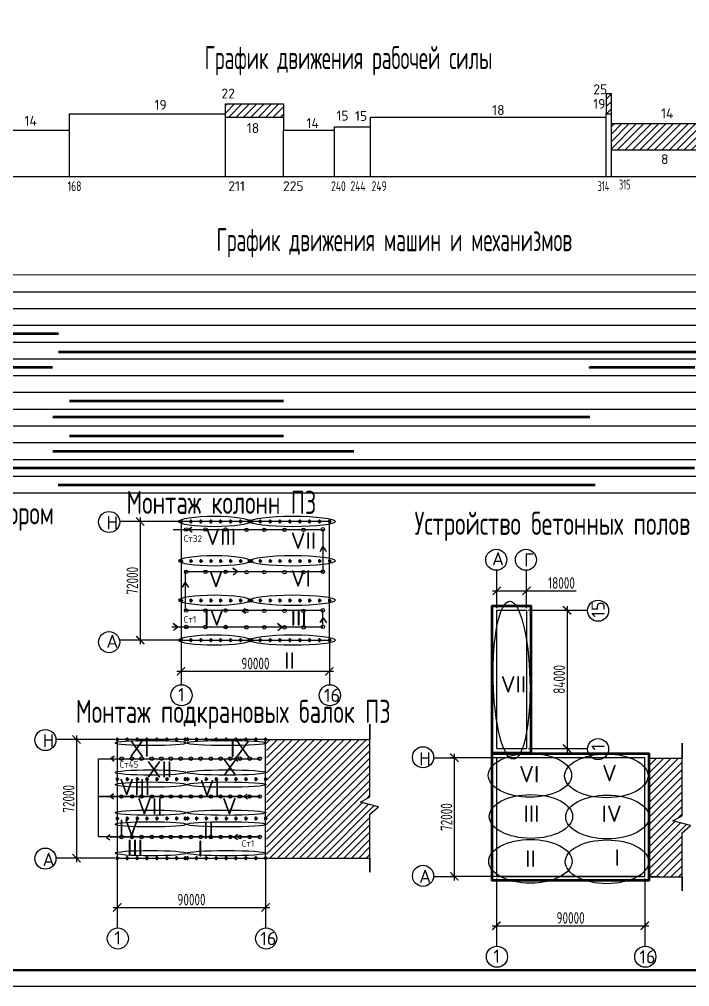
# Paper-space layout 'кал.план' of a CAD drawing. Header units: millimetres. Extents: x 0 to 2359, y 0 to 678.
# Drawn here: x 353 to 556.3, y 0.3 to 293.9 of the extents above; entities that cross this region are included whole.
import ezdxf

# ---------------------------------------------------------------- set-up
doc = ezdxf.new("R2010")
doc.units = ezdxf.units.MM
doc.header["$LTSCALE"] = 0.5
doc.layers.add('размеры', color=7, linetype='Continuous')
doc.layers.add('тонкие', color=7, linetype='Continuous')
for name, color, linetype, lineweight in [('ТОЛСТЫЕ', 1, 'Continuous', 50), ('тонкая', 7, 'Continuous', 20), ('ТОНКИЕе', 7, 'Continuous', 25)]:
    doc.layers.add(name, color=color, linetype=linetype, lineweight=lineweight)
doc.styles.add('Наклонный', font='isocpeur.ttf', dxfattribs={"width": 0.7, "height": 3.5})
doc.styles.add('Наклонный 5', font='isocpeur.ttf', dxfattribs={"height": 7})
doc.dimstyles.new('СТРОИТЕЛЬНЫЙ', dxfattribs={"dimtxt": 3.5, "dimasz": 2.5, "dimexe": 1.25, "dimexo": 0.625, "dimtad": 1, "dimdec": 0, "dimlfac": 500, "dimdsep": 46, "dimtxsty": 'Наклонный', "dimblk1": 'ARCHTICK', "dimblk2": 'ARCHTICK', "dimsah": 1, "dimcen": 0, "dimdle": 1.25, "dimadec": 0, "dimazin": 0, "dimtfac": 0.75, "dimtdec": 0, "dimtmove": 0, "dimatfit": 3, "dimldrblk": 'ARCHTICK', "dimfxl": 1, "dimtolj": 1, "dimtzin": 0, "dimarcsym": 0})
pattern_1 = [(45, (16.3761, 41.5182), (-1.122532, 1.122532), [])]

# ---------------------------------------------------------------- blocks, each defined once
blk = doc.blocks.new('_ArchTick')
at = {"color": 0, "linetype": 'ByBlock', "const_width": 0.15}
blk.add_lwpolyline([(-0.5, -0.5), (0.5, 0.5)], dxfattribs=at)
blk = doc.blocks.new('*D826')
at = {"layer": 'Defpoints', "color": 0, "transparency": 16777216}
for p in [(402.01, 105.5), (447.01, 105.5), (447.01, 96.02)]:
    blk.add_point(p, dxfattribs=at)
at = {"layer": 'размеры', "color": 0, "lineweight": -2, "transparency": 16777216}
for p, q in [((402.01, 104.87), (402.01, 94.77)), ((447.01, 104.87), (447.01, 94.77)), ((400.76, 96.02), (448.26, 96.02))]:
    blk.add_line(p, q, dxfattribs=at)
at = {"layer": 'размеры', "color": 0, "lineweight": -2, "transparency": 16777216, "xscale": 2.5, "yscale": 2.5, "zscale": 2.5, "rotation": 180}
blk.add_blockref('_ArchTick', (402.01, 96.02), dxfattribs=at)
at = {"layer": 'размеры', "color": 0, "lineweight": -2, "transparency": 16777216, "xscale": 2.5, "yscale": 2.5, "zscale": 2.5}
blk.add_blockref('_ArchTick', (447.01, 96.02), dxfattribs=at)
at = {"layer": 'размеры', "color": 0, "transparency": 16777216, "insert": (424.58, 98.39), "char_height": 3.5, "attachment_point": 5, "style": 'Наклонный'}
blk.add_mtext('\\A1;90000', dxfattribs=at)
blk = doc.blocks.new('*D812')
at = {"layer": 'Defpoints', "color": 0, "transparency": 16777216}
for p in [(402.01, 141.5), (389.62, 105.5), (402.01, 105.5)]:
    blk.add_point(p, dxfattribs=at)
at = {"layer": 'размеры', "color": 0, "lineweight": -2, "transparency": 16777216}
for p, q in [((401.38, 141.5), (388.37, 141.5)), ((389.62, 142.75), (389.62, 104.25)), ((401.38, 105.5), (388.37, 105.5))]:
    blk.add_line(p, q, dxfattribs=at)
at = {"layer": 'размеры', "color": 0, "lineweight": -2, "transparency": 16777216, "xscale": 2.5, "yscale": 2.5, "zscale": 2.5}
for p, rotation in [((389.62, 141.5), 90), ((389.62, 105.5), 270)]:
    blk.add_blockref('_ArchTick', p, dxfattribs=dict(at, rotation=rotation))
at = {"layer": 'размеры', "color": 0, "transparency": 16777216, "insert": (387.24, 123.5), "char_height": 3.5, "attachment_point": 5, "rotation": 90, "style": 'Наклонный'}
blk.add_mtext('\\A1;72000', dxfattribs=at)
blk = doc.blocks.new('*D813')
at = {"layer": 'Defpoints', "color": 0, "transparency": 16777216}
for p in [(382.68, 39.29), (427.68, 39.29), (427.68, 24.32)]:
    blk.add_point(p, dxfattribs=at)
at = {"layer": 'размеры', "color": 0, "lineweight": -2, "transparency": 16777216}
for p, q in [((382.68, 38.67), (382.68, 23.07)), ((427.68, 38.67), (427.68, 23.07)), ((381.43, 24.32), (428.93, 24.32))]:
    blk.add_line(p, q, dxfattribs=at)
at = {"layer": 'размеры', "color": 0, "lineweight": -2, "transparency": 16777216, "xscale": 2.5, "yscale": 2.5, "zscale": 2.5, "rotation": 180}
blk.add_blockref('_ArchTick', (382.68, 24.32), dxfattribs=at)
at = {"layer": 'размеры', "color": 0, "lineweight": -2, "transparency": 16777216, "xscale": 2.5, "yscale": 2.5, "zscale": 2.5}
blk.add_blockref('_ArchTick', (427.68, 24.32), dxfattribs=at)
at = {"layer": 'размеры', "color": 0, "transparency": 16777216, "insert": (405.18, 26.7), "char_height": 3.5, "attachment_point": 5, "style": 'Наклонный'}
blk.add_mtext('\\A1;90000', dxfattribs=at)
blk = doc.blocks.new('*D814')
at = {"layer": 'Defpoints', "color": 0, "transparency": 16777216}
for p in [(382.68, 75.29), (370.29, 39.29), (382.68, 39.29)]:
    blk.add_point(p, dxfattribs=at)
at = {"layer": 'размеры', "color": 0, "lineweight": -2, "transparency": 16777216}
for p, q in [((370.29, 76.54), (370.29, 38.04)), ((382.06, 75.29), (369.04, 75.29)), ((382.06, 39.29), (369.04, 39.29))]:
    blk.add_line(p, q, dxfattribs=at)
at = {"layer": 'размеры', "color": 0, "lineweight": -2, "transparency": 16777216, "xscale": 2.5, "yscale": 2.5, "zscale": 2.5}
for p, rotation in [((370.29, 75.29), 90), ((370.29, 39.29), 270)]:
    blk.add_blockref('_ArchTick', p, dxfattribs=dict(at, rotation=rotation))
at = {"layer": 'размеры', "color": 0, "transparency": 16777216, "insert": (367.91, 57.29), "char_height": 3.5, "attachment_point": 5, "rotation": 90, "style": 'Наклонный'}
blk.add_mtext('\\A1;72000', dxfattribs=at)
blk = doc.blocks.new('*D834')
at = {"layer": 'Defpoints', "color": 0, "transparency": 16777216}
for p in [(497.7, 33.75), (542.7, 33.75), (542.7, 18.78)]:
    blk.add_point(p, dxfattribs=at)
at = {"layer": 'размеры', "color": 0, "lineweight": -2, "transparency": 16777216}
for p, q in [((497.7, 33.13), (497.7, 17.53)), ((542.7, 33.13), (542.7, 17.53)), ((496.45, 18.78), (543.95, 18.78))]:
    blk.add_line(p, q, dxfattribs=at)
at = {"layer": 'размеры', "color": 0, "lineweight": -2, "transparency": 16777216, "xscale": 2.5, "yscale": 2.5, "zscale": 2.5, "rotation": 180}
blk.add_blockref('_ArchTick', (497.7, 18.78), dxfattribs=at)
at = {"layer": 'размеры', "color": 0, "lineweight": -2, "transparency": 16777216, "xscale": 2.5, "yscale": 2.5, "zscale": 2.5}
blk.add_blockref('_ArchTick', (542.7, 18.78), dxfattribs=at)
at = {"layer": 'размеры', "color": 0, "transparency": 16777216, "insert": (520.2, 21.15), "char_height": 3.5, "attachment_point": 5, "style": 'Наклонный'}
blk.add_mtext('\\A1;90000', dxfattribs=at)
blk = doc.blocks.new('*D806')
at = {"layer": 'Defpoints', "color": 0, "transparency": 16777216}
for p in [(506.8, 114.56), (506.8, 72.56), (519.12, 72.56)]:
    blk.add_point(p, dxfattribs=at)
at = {"layer": 'размеры', "color": 0, "lineweight": -2, "transparency": 16777216}
for p, q in [((507.43, 114.56), (520.37, 114.56)), ((519.12, 115.81), (519.12, 71.31)), ((507.43, 72.56), (520.37, 72.56))]:
    blk.add_line(p, q, dxfattribs=at)
at = {"layer": 'размеры', "color": 0, "lineweight": -2, "transparency": 16777216, "xscale": 2.5, "yscale": 2.5, "zscale": 2.5}
for p, rotation in [((519.12, 114.56), 90), ((519.12, 72.56), 270)]:
    blk.add_blockref('_ArchTick', p, dxfattribs=dict(at, rotation=rotation))
at = {"layer": 'размеры', "color": 0, "transparency": 16777216, "insert": (516.74, 93.56), "char_height": 3.5, "attachment_point": 5, "rotation": 90, "style": 'Наклонный'}
blk.add_mtext('\\A1;84000', dxfattribs=at)
blk = doc.blocks.new('*D807')
at = {"layer": 'Defpoints', "color": 0, "transparency": 16777216}
for p in [(506.8, 120.44), (497.8, 114.56), (506.8, 114.56)]:
    blk.add_point(p, dxfattribs=at)
at = {"layer": 'размеры', "color": 0, "lineweight": -2, "transparency": 16777216}
for p, q in [((496.55, 120.44), (506.8, 120.44)), ((497.8, 115.18), (497.8, 121.69)), ((506.8, 115.18), (506.8, 121.69)), ((506.8, 120.44), (521.85, 120.44))]:
    blk.add_line(p, q, dxfattribs=at)
at = {"layer": 'размеры', "color": 0, "lineweight": -2, "transparency": 16777216, "xscale": 2.5, "yscale": 2.5, "zscale": 2.5, "rotation": 180}
blk.add_blockref('_ArchTick', (497.8, 120.44), dxfattribs=at)
at = {"layer": 'размеры', "color": 0, "lineweight": -2, "transparency": 16777216, "xscale": 2.5, "yscale": 2.5, "zscale": 2.5}
blk.add_blockref('_ArchTick', (506.8, 120.44), dxfattribs=at)
at = {"layer": 'размеры', "color": 0, "transparency": 16777216, "insert": (517.43, 122.82), "char_height": 3.5, "attachment_point": 5, "style": 'Наклонный'}
blk.add_mtext('\\A1;18000', dxfattribs=at)
blk = doc.blocks.new('*D808')
at = {"layer": 'Defpoints', "color": 0, "transparency": 16777216}
for p in [(484.93, 69.75), (542.74, 69.75), (542.74, 33.75)]:
    blk.add_point(p, dxfattribs=at)
at = {"layer": 'размеры', "color": 0, "lineweight": -2, "transparency": 16777216}
for p, q in [((484.93, 32.5), (484.93, 71)), ((542.12, 69.75), (483.68, 69.75)), ((542.12, 33.75), (483.68, 33.75))]:
    blk.add_line(p, q, dxfattribs=at)
at = {"layer": 'размеры', "color": 0, "lineweight": -2, "transparency": 16777216, "xscale": 2.5, "yscale": 2.5, "zscale": 2.5}
for p, rotation in [((484.93, 69.75), 90), ((484.93, 33.75), 270)]:
    blk.add_blockref('_ArchTick', p, dxfattribs=dict(at, rotation=rotation))
at = {"layer": 'размеры', "color": 0, "transparency": 16777216, "insert": (482.56, 51.75), "char_height": 3.5, "attachment_point": 5, "rotation": 90, "style": 'Наклонный'}
blk.add_mtext('\\A1;72000', dxfattribs=at)

psp = doc.layouts.new('кал.план')

# ---------------------------------------------------------------- hatches: boundary and pattern name
at = {"layer": 'тонкие', "transparency": 33554687}
h = psp.add_hatch(dxfattribs=at)
h.set_pattern_fill('ANSI31', scale=0.5)
h.set_pattern_definition([(45, (-1.3811, 2e-13), (-1.122532, 1.122532), [])])
h.paths.add_polyline_path([(532.5713, 271.2775), (530.9779, 271.2775), (530.9779, 265.2775), (532.5713, 265.2775)])
h = psp.add_hatch(dxfattribs=at)
h.set_pattern_fill('ANSI31', scale=0.5)
h.set_pattern_definition(pattern_1)
h.paths.add_polyline_path([(415.4779, 268.2775), (415.4779, 264.2775), (433.0779, 264.2775), (433.0779, 268.2775)])
h = psp.add_hatch(dxfattribs=at)
h.set_pattern_fill('ANSI31', scale=0.5)
h.set_pattern_definition(pattern_1)
h.paths.add_polyline_path([(532.5713, 262.2775), (532.5713, 254.2775), (562.7779, 254.2775), (562.7779, 262.2775)])
h = psp.add_hatch(dxfattribs=at)
h.set_pattern_fill('ANSI31', scale=0.5)
h.set_pattern_definition([(45, (38.692, -514.9), (-1.122532, 1.122532), [])])
h.paths.add_polyline_path([(459.3249, 75.2948), (459.0871, 75.2948), (427.982, 75.2948), (427.982, 39.2948), (459.3249, 39.2948), (459.3249, 52.6532), (461.8817, 54.907), (456.4756, 56.3032), (459.3249, 57.8525)])
h = psp.add_hatch(dxfattribs=at)
h.set_pattern_fill('ANSI31', scale=0.5)
h.set_pattern_definition([(45, (133.4043, -520.5925), (-1.122532, 1.122532), [])])
h.paths.add_polyline_path([(543.9734, 69.6023), (543.9734, 33.6023), (554.0372, 33.6023), (554.0372, 46.9607), (556.5941, 49.2145), (551.188, 50.6107), (554.0372, 52.16), (554.0372, 69.6023)])

# ---------------------------------------------------------------- linework, layer by layer
at = {"layer": 'ТОЛСТЫЕ', "const_width": 0.7}
psp.add_lwpolyline([(20.4018, 5.2751), (835.4018, 5.2751), (835.4018, 589.2751), (20.4018, 589.2751)], close=True, dxfattribs=at)
at = {"layer": 'ТОЛСТЫЕ', "color": 0}
for points in [[(312.0779, 198.5154), (364.8779, 198.5154)], [(364.8779, 192.9824), (559.5779, 192.9824)], [(363.0102, 188.2827), (310.3102, 188.2827), (310.3102, 188.2827)], [(557.883, 188.2827), (525.883, 188.2827), (525.883, 188.2827)], [(368.1779, 178.1228), (433.0779, 178.1228)], [(526.0279, 173.1328), (363.1279, 173.1328)], [(368.1779, 167.5395), (433.0779, 167.5395)], [(363.1279, 162.798), (454.4832, 162.798)], [(310.3279, 157.7652), (557.8279, 157.7652)], [(527.6779, 152.471), (364.7779, 152.471)], [(402.0098, 141.4958), (402.0098, 141.7958), (402.0098, 141.1958), (402.0098, 141.4958), (402.3098, 141.4958), (401.7098, 141.4958)], [(405.0098, 141.4958), (405.0098, 141.7958), (405.0098, 141.1958), (405.0098, 141.4958), (405.3098, 141.4958), (404.7098, 141.4958)], [(408.0098, 141.4958), (408.0098, 141.7958), (408.0098, 141.1958), (408.0098, 141.4958), (408.3098, 141.4958), (407.7098, 141.4958)], [(411.0098, 141.4958), (411.0098, 141.7958), (411.0098, 141.1958), (411.0098, 141.4958), (411.3098, 141.4958), (410.7098, 141.4958)], [(414.0098, 141.4958), (414.0098, 141.7958), (414.0098, 141.1958), (414.0098, 141.4958), (414.3098, 141.4958), (413.7098, 141.4958)], [(417.0098, 141.4958), (417.0098, 141.7958), (417.0098, 141.1958), (417.0098, 141.4958), (417.3098, 141.4958), (416.7098, 141.4958)], [(420.0098, 141.4958), (420.0098, 141.7958), (420.0098, 141.1958), (420.0098, 141.4958), (420.3098, 141.4958), (419.7098, 141.4958)], [(422.6397, 141.4958), (422.6397, 141.7958), (422.6397, 141.1958), (422.6397, 141.4958), (422.9397, 141.4958), (422.3397, 141.4958)], [(423.3148, 141.4958), (423.3148, 141.7958), (423.3148, 141.1958), (423.3148, 141.4958), (423.6148, 141.4958), (423.0148, 141.4958)], [(426.0098, 141.4958), (426.0098, 141.7958), (426.0098, 141.1958), (426.0098, 141.4958), (426.3098, 141.4958), (425.7098, 141.4958)], [(429.0098, 141.4958), (429.0098, 141.7958), (429.0098, 141.1958), (429.0098, 141.4958), (429.3098, 141.4958), (428.7098, 141.4958)], [(432.0098, 141.4958), (432.0098, 141.7958), (432.0098, 141.1958), (432.0098, 141.4958), (432.3098, 141.4958), (431.7098, 141.4958)], [(435.0098, 141.4958), (435.0098, 141.7958), (435.0098, 141.1958), (435.0098, 141.4958), (435.3098, 141.4958), (434.7098, 141.4958)], [(438.0098, 141.4958), (438.0098, 141.7958), (438.0098, 141.1958), (438.0098, 141.4958), (438.3098, 141.4958), (437.7098, 141.4958)], [(441.0098, 141.4958), (441.0098, 141.7958), (441.0098, 141.1958), (441.0098, 141.4958), (441.3098, 141.4958), (440.7098, 141.4958)], [(444.0098, 141.4958), (444.0098, 141.7958), (444.0098, 141.1958), (444.0098, 141.4958), (444.3098, 141.4958), (443.7098, 141.4958)], [(447.0098, 141.4958), (447.0098, 141.7958), (447.0098, 141.1958), (447.0098, 141.4958), (447.3098, 141.4958), (446.7098, 141.4958)], [(402.0098, 129.4958), (402.0098, 129.7958), (402.0098, 129.1958), (402.0098, 129.4958), (402.3098, 129.4958), (401.7098, 129.4958)], [(405.0098, 129.4958), (405.0098, 129.7958), (405.0098, 129.1958), (405.0098, 129.4958), (405.3098, 129.4958), (404.7098, 129.4958)], [(408.0098, 129.4958), (408.0098, 129.7958), (408.0098, 129.1958), (408.0098, 129.4958), (408.3098, 129.4958), (407.7098, 129.4958)], [(411.0098, 129.4958), (411.0098, 129.7958), (411.0098, 129.1958), (411.0098, 129.4958), (411.3098, 129.4958), (410.7098, 129.4958)], [(414.0098, 129.4958), (414.0098, 129.7958), (414.0098, 129.1958), (414.0098, 129.4958), (414.3098, 129.4958), (413.7098, 129.4958)], [(417.0098, 129.4958), (417.0098, 129.7958), (417.0098, 129.1958), (417.0098, 129.4958), (417.3098, 129.4958), (416.7098, 129.4958)], [(420.0098, 129.4958), (420.0098, 129.7958), (420.0098, 129.1958), (420.0098, 129.4958), (420.3098, 129.4958), (419.7098, 129.4958)], [(422.6397, 129.4958), (422.6397, 129.7958), (422.6397, 129.1958), (422.6397, 129.4958), (422.9397, 129.4958), (422.3397, 129.4958)], [(423.3148, 129.4958), (423.3148, 129.7958), (423.3148, 129.1958), (423.3148, 129.4958), (423.6148, 129.4958), (423.0148, 129.4958)], [(426.0098, 129.4958), (426.0098, 129.7958), (426.0098, 129.1958), (426.0098, 129.4958), (426.3098, 129.4958), (425.7098, 129.4958)], [(429.0098, 129.4958), (429.0098, 129.7958), (429.0098, 129.1958), (429.0098, 129.4958), (429.3098, 129.4958), (428.7098, 129.4958)], [(432.0098, 129.4958), (432.0098, 129.7958), (432.0098, 129.1958), (432.0098, 129.4958), (432.3098, 129.4958), (431.7098, 129.4958)], [(435.0098, 129.4958), (435.0098, 129.7958), (435.0098, 129.1958), (435.0098, 129.4958), (435.3098, 129.4958), (434.7098, 129.4958)], [(438.0098, 129.4958), (438.0098, 129.7958), (438.0098, 129.1958), (438.0098, 129.4958), (438.3098, 129.4958), (437.7098, 129.4958)], [(441.0098, 129.4958), (441.0098, 129.7958), (441.0098, 129.1958), (441.0098, 129.4958), (441.3098, 129.4958), (440.7098, 129.4958)], [(444.0098, 129.4958), (444.0098, 129.7958), (444.0098, 129.1958), (444.0098, 129.4958), (444.3098, 129.4958), (443.7098, 129.4958)], [(447.0098, 129.4958), (447.0098, 129.7958), (447.0098, 129.1958), (447.0098, 129.4958), (447.3098, 129.4958), (446.7098, 129.4958)], [(402.0098, 117.4958), (402.0098, 117.7958), (402.0098, 117.1958), (402.0098, 117.4958), (402.3098, 117.4958), (401.7098, 117.4958)], [(405.0098, 117.4958), (405.0098, 117.7958), (405.0098, 117.1958), (405.0098, 117.4958), (405.3098, 117.4958), (404.7098, 117.4958)], [(408.0098, 117.4958), (408.0098, 117.7958), (408.0098, 117.1958), (408.0098, 117.4958), (408.3098, 117.4958), (407.7098, 117.4958)], [(411.0098, 117.4958), (411.0098, 117.7958), (411.0098, 117.1958), (411.0098, 117.4958), (411.3098, 117.4958), (410.7098, 117.4958)], [(414.0098, 117.4958), (414.0098, 117.7958), (414.0098, 117.1958), (414.0098, 117.4958), (414.3098, 117.4958), (413.7098, 117.4958)], [(417.0098, 117.4958), (417.0098, 117.7958), (417.0098, 117.1958), (417.0098, 117.4958), (417.3098, 117.4958), (416.7098, 117.4958)], [(420.0098, 117.4958), (420.0098, 117.7958), (420.0098, 117.1958), (420.0098, 117.4958), (420.3098, 117.4958), (419.7098, 117.4958)], [(422.6397, 117.4958), (422.6397, 117.7958), (422.6397, 117.1958), (422.6397, 117.4958), (422.9397, 117.4958), (422.3397, 117.4958)], [(423.3148, 117.4958), (423.3148, 117.7958), (423.3148, 117.1958), (423.3148, 117.4958), (423.6148, 117.4958), (423.0148, 117.4958)], [(426.0098, 117.4958), (426.0098, 117.7958), (426.0098, 117.1958), (426.0098, 117.4958), (426.3098, 117.4958), (425.7098, 117.4958)], [(429.0098, 117.4958), (429.0098, 117.7958), (429.0098, 117.1958), (429.0098, 117.4958), (429.3098, 117.4958), (428.7098, 117.4958)], [(432.0098, 117.4958), (432.0098, 117.7958), (432.0098, 117.1958), (432.0098, 117.4958), (432.3098, 117.4958), (431.7098, 117.4958)], [(435.0098, 117.4958), (435.0098, 117.7958), (435.0098, 117.1958), (435.0098, 117.4958), (435.3098, 117.4958), (434.7098, 117.4958)], [(438.0098, 117.4958), (438.0098, 117.7958), (438.0098, 117.1958), (438.0098, 117.4958), (438.3098, 117.4958), (437.7098, 117.4958)], [(441.0098, 117.4958), (441.0098, 117.7958), (441.0098, 117.1958), (441.0098, 117.4958), (441.3098, 117.4958), (440.7098, 117.4958)], [(444.0098, 117.4958), (444.0098, 117.7958), (444.0098, 117.1958), (444.0098, 117.4958), (444.3098, 117.4958), (443.7098, 117.4958)], [(447.0098, 117.4958), (447.0098, 117.7958), (447.0098, 117.1958), (447.0098, 117.4958), (447.3098, 117.4958), (446.7098, 117.4958)], [(496.4334, 72.5553), (496.4334, 72.5553), (496.4334, 114.5553), (496.4334, 115.9253), (506.8034, 115.9253), (508.1734, 115.9253), (508.1734, 72.5553), (508.1734, 71.1853), (496.4334, 71.1853), (496.4334, 72.5553)], [(402.0098, 105.4958), (402.0098, 105.7958), (402.0098, 105.1958), (402.0098, 105.4958), (402.3098, 105.4958), (401.7098, 105.4958)], [(405.0098, 105.4958), (405.0098, 105.7958), (405.0098, 105.1958), (405.0098, 105.4958), (405.3098, 105.4958), (404.7098, 105.4958)], [(408.0098, 105.4958), (408.0098, 105.7958), (408.0098, 105.1958), (408.0098, 105.4958), (408.3098, 105.4958), (407.7098, 105.4958)], [(411.0098, 105.4958), (411.0098, 105.7958), (411.0098, 105.1958), (411.0098, 105.4958), (411.3098, 105.4958), (410.7098, 105.4958)], [(414.0098, 105.4958), (414.0098, 105.7958), (414.0098, 105.1958), (414.0098, 105.4958), (414.3098, 105.4958), (413.7098, 105.4958)], [(417.0098, 105.4958), (417.0098, 105.7958), (417.0098, 105.1958), (417.0098, 105.4958), (417.3098, 105.4958), (416.7098, 105.4958)], [(420.0098, 105.4958), (420.0098, 105.7958), (420.0098, 105.1958), (420.0098, 105.4958), (420.3098, 105.4958), (419.7098, 105.4958)], [(422.6397, 105.4958), (422.6397, 105.7958), (422.6397, 105.1958), (422.6397, 105.4958), (422.9397, 105.4958), (422.3397, 105.4958)], [(423.3148, 105.4958), (423.3148, 105.7958), (423.3148, 105.1958), (423.3148, 105.4958), (423.6148, 105.4958), (423.0148, 105.4958)], [(426.0098, 105.4958), (426.0098, 105.7958), (426.0098, 105.1958), (426.0098, 105.4958), (426.3098, 105.4958), (425.7098, 105.4958)], [(429.0098, 105.4958), (429.0098, 105.7958), (429.0098, 105.1958), (429.0098, 105.4958), (429.3098, 105.4958), (428.7098, 105.4958)], [(432.0098, 105.4958), (432.0098, 105.7958), (432.0098, 105.1958), (432.0098, 105.4958), (432.3098, 105.4958), (431.7098, 105.4958)], [(435.0098, 105.4958), (435.0098, 105.7958), (435.0098, 105.1958), (435.0098, 105.4958), (435.3098, 105.4958), (434.7098, 105.4958)], [(438.0098, 105.4958), (438.0098, 105.7958), (438.0098, 105.1958), (438.0098, 105.4958), (438.3098, 105.4958), (437.7098, 105.4958)], [(441.0098, 105.4958), (441.0098, 105.7958), (441.0098, 105.1958), (441.0098, 105.4958), (441.3098, 105.4958), (440.7098, 105.4958)], [(444.0098, 105.4958), (444.0098, 105.7958), (444.0098, 105.1958), (444.0098, 105.4958), (444.3098, 105.4958), (443.7098, 105.4958)], [(447.0098, 105.4958), (447.0098, 105.7958), (447.0098, 105.1958), (447.0098, 105.4958), (447.3098, 105.4958), (446.7098, 105.4958)], [(382.682, 75.2948), (382.682, 75.5948), (382.682, 74.9948), (382.682, 75.2948), (382.982, 75.2948), (382.382, 75.2948)], [(385.682, 75.2948), (385.682, 75.5948), (385.682, 74.9948), (385.682, 75.2948), (385.982, 75.2948), (385.382, 75.2948)], [(388.682, 75.2948), (388.682, 75.5948), (388.682, 74.9948), (388.682, 75.2948), (388.982, 75.2948), (388.382, 75.2948)], [(391.682, 75.2948), (391.682, 75.5948), (391.682, 74.9948), (391.682, 75.2948), (391.982, 75.2948), (391.382, 75.2948)], [(394.682, 75.2948), (394.682, 75.5948), (394.682, 74.9948), (394.682, 75.2948), (394.982, 75.2948), (394.382, 75.2948)], [(397.682, 75.2948), (397.682, 75.5948), (397.682, 74.9948), (397.682, 75.2948), (397.982, 75.2948), (397.382, 75.2948)], [(400.682, 75.2948), (400.682, 75.5948), (400.682, 74.9948), (400.682, 75.2948), (400.982, 75.2948), (400.382, 75.2948)], [(403.312, 75.2948), (403.312, 75.5948), (403.312, 74.9948), (403.312, 75.2948), (403.612, 75.2948), (403.012, 75.2948)], [(403.987, 75.2948), (403.987, 75.5948), (403.987, 74.9948), (403.987, 75.2948), (404.287, 75.2948), (403.687, 75.2948)], [(406.682, 75.2948), (406.682, 75.5948), (406.682, 74.9948), (406.682, 75.2948), (406.982, 75.2948), (406.382, 75.2948)], [(409.682, 75.2948), (409.682, 75.5948), (409.682, 74.9948), (409.682, 75.2948), (409.982, 75.2948), (409.382, 75.2948)], [(412.682, 75.2948), (412.682, 75.5948), (412.682, 74.9948), (412.682, 75.2948), (412.982, 75.2948), (412.382, 75.2948)], [(415.682, 75.2948), (415.682, 75.5948), (415.682, 74.9948), (415.682, 75.2948), (415.982, 75.2948), (415.382, 75.2948)], [(418.682, 75.2948), (418.682, 75.5948), (418.682, 74.9948), (418.682, 75.2948), (418.982, 75.2948), (418.382, 75.2948)], [(421.682, 75.2948), (421.682, 75.5948), (421.682, 74.9948), (421.682, 75.2948), (421.982, 75.2948), (421.382, 75.2948)], [(424.682, 75.2948), (424.682, 75.5948), (424.682, 74.9948), (424.682, 75.2948), (424.982, 75.2948), (424.382, 75.2948)], [(427.682, 75.2948), (427.682, 75.5948), (427.682, 74.9948), (427.682, 75.2948), (427.982, 75.2948), (427.382, 75.2948)], [(496.4334, 33.7523), (496.4334, 33.7523), (496.4334, 69.7523), (496.4334, 71.0223), (542.7034, 71.0223), (543.9734, 71.0223), (543.9734, 33.7523), (543.9734, 32.4823), (496.4334, 32.4823), (496.4334, 33.7523)], [(382.682, 63.2948), (382.682, 63.5948), (382.682, 62.9948), (382.682, 63.2948), (382.982, 63.2948), (382.382, 63.2948)], [(385.682, 63.2948), (385.682, 63.5948), (385.682, 62.9948), (385.682, 63.2948), (385.982, 63.2948), (385.382, 63.2948)], [(388.682, 63.2948), (388.682, 63.5948), (388.682, 62.9948), (388.682, 63.2948), (388.982, 63.2948), (388.382, 63.2948)], [(391.682, 63.2948), (391.682, 63.5948), (391.682, 62.9948), (391.682, 63.2948), (391.982, 63.2948), (391.382, 63.2948)], [(394.682, 63.2948), (394.682, 63.5948), (394.682, 62.9948), (394.682, 63.2948), (394.982, 63.2948), (394.382, 63.2948)], [(397.682, 63.2948), (397.682, 63.5948), (397.682, 62.9948), (397.682, 63.2948), (397.982, 63.2948), (397.382, 63.2948)], [(400.682, 63.2948), (400.682, 63.5948), (400.682, 62.9948), (400.682, 63.2948), (400.982, 63.2948), (400.382, 63.2948)], [(403.312, 63.2948), (403.312, 63.5948), (403.312, 62.9948), (403.312, 63.2948), (403.612, 63.2948), (403.012, 63.2948)], [(403.987, 63.2948), (403.987, 63.5948), (403.987, 62.9948), (403.987, 63.2948), (404.287, 63.2948), (403.687, 63.2948)], [(406.682, 63.2948), (406.682, 63.5948), (406.682, 62.9948), (406.682, 63.2948), (406.982, 63.2948), (406.382, 63.2948)], [(409.682, 63.2948), (409.682, 63.5948), (409.682, 62.9948), (409.682, 63.2948), (409.982, 63.2948), (409.382, 63.2948)], [(412.682, 63.2948), (412.682, 63.5948), (412.682, 62.9948), (412.682, 63.2948), (412.982, 63.2948), (412.382, 63.2948)], [(415.682, 63.2948), (415.682, 63.5948), (415.682, 62.9948), (415.682, 63.2948), (415.982, 63.2948), (415.382, 63.2948)], [(418.682, 63.2948), (418.682, 63.5948), (418.682, 62.9948), (418.682, 63.2948), (418.982, 63.2948), (418.382, 63.2948)], [(421.682, 63.2948), (421.682, 63.5948), (421.682, 62.9948), (421.682, 63.2948), (421.982, 63.2948), (421.382, 63.2948)], [(424.682, 63.2948), (424.682, 63.5948), (424.682, 62.9948), (424.682, 63.2948), (424.982, 63.2948), (424.382, 63.2948)], [(427.682, 63.2948), (427.682, 63.5948), (427.682, 62.9948), (427.682, 63.2948), (427.982, 63.2948), (427.382, 63.2948)], [(382.682, 51.2948), (382.682, 51.5948), (382.682, 50.9948), (382.682, 51.2948), (382.982, 51.2948), (382.382, 51.2948)], [(385.682, 51.2948), (385.682, 51.5948), (385.682, 50.9948), (385.682, 51.2948), (385.982, 51.2948), (385.382, 51.2948)], [(388.682, 51.2948), (388.682, 51.5948), (388.682, 50.9948), (388.682, 51.2948), (388.982, 51.2948), (388.382, 51.2948)], [(391.682, 51.2948), (391.682, 51.5948), (391.682, 50.9948), (391.682, 51.2948), (391.982, 51.2948), (391.382, 51.2948)], [(394.682, 51.2948), (394.682, 51.5948), (394.682, 50.9948), (394.682, 51.2948), (394.982, 51.2948), (394.382, 51.2948)], [(397.682, 51.2948), (397.682, 51.5948), (397.682, 50.9948), (397.682, 51.2948), (397.982, 51.2948), (397.382, 51.2948)], [(400.682, 51.2948), (400.682, 51.5948), (400.682, 50.9948), (400.682, 51.2948), (400.982, 51.2948), (400.382, 51.2948)], [(403.312, 51.2948), (403.312, 51.5948), (403.312, 50.9948), (403.312, 51.2948), (403.612, 51.2948), (403.012, 51.2948)], [(403.987, 51.2948), (403.987, 51.5948), (403.987, 50.9948), (403.987, 51.2948), (404.287, 51.2948), (403.687, 51.2948)], [(406.682, 51.2948), (406.682, 51.5948), (406.682, 50.9948), (406.682, 51.2948), (406.982, 51.2948), (406.382, 51.2948)], [(409.682, 51.2948), (409.682, 51.5948), (409.682, 50.9948), (409.682, 51.2948), (409.982, 51.2948), (409.382, 51.2948)], [(412.682, 51.2948), (412.682, 51.5948), (412.682, 50.9948), (412.682, 51.2948), (412.982, 51.2948), (412.382, 51.2948)], [(415.682, 51.2948), (415.682, 51.5948), (415.682, 50.9948), (415.682, 51.2948), (415.982, 51.2948), (415.382, 51.2948)], [(418.682, 51.2948), (418.682, 51.5948), (418.682, 50.9948), (418.682, 51.2948), (418.982, 51.2948), (418.382, 51.2948)], [(421.682, 51.2948), (421.682, 51.5948), (421.682, 50.9948), (421.682, 51.2948), (421.982, 51.2948), (421.382, 51.2948)], [(424.682, 51.2948), (424.682, 51.5948), (424.682, 50.9948), (424.682, 51.2948), (424.982, 51.2948), (424.382, 51.2948)], [(427.682, 51.2948), (427.682, 51.5948), (427.682, 50.9948), (427.682, 51.2948), (427.982, 51.2948), (427.382, 51.2948)], [(382.682, 39.2948), (382.682, 39.5948), (382.682, 38.9948), (382.682, 39.2948), (382.982, 39.2948), (382.382, 39.2948)], [(385.682, 39.2948), (385.682, 39.5948), (385.682, 38.9948), (385.682, 39.2948), (385.982, 39.2948), (385.382, 39.2948)], [(388.682, 39.2948), (388.682, 39.5948), (388.682, 38.9948), (388.682, 39.2948), (388.982, 39.2948), (388.382, 39.2948)], [(391.682, 39.2948), (391.682, 39.5948), (391.682, 38.9948), (391.682, 39.2948), (391.982, 39.2948), (391.382, 39.2948)], [(394.682, 39.2948), (394.682, 39.5948), (394.682, 38.9948), (394.682, 39.2948), (394.982, 39.2948), (394.382, 39.2948)], [(397.682, 39.2948), (397.682, 39.5948), (397.682, 38.9948), (397.682, 39.2948), (397.982, 39.2948), (397.382, 39.2948)], [(400.682, 39.2948), (400.682, 39.5948), (400.682, 38.9948), (400.682, 39.2948), (400.982, 39.2948), (400.382, 39.2948)], [(403.312, 39.2948), (403.312, 39.5948), (403.312, 38.9948), (403.312, 39.2948), (403.612, 39.2948), (403.012, 39.2948)], [(403.987, 39.2948), (403.987, 39.5948), (403.987, 38.9948), (403.987, 39.2948), (404.287, 39.2948), (403.687, 39.2948)], [(406.682, 39.2948), (406.682, 39.5948), (406.682, 38.9948), (406.682, 39.2948), (406.982, 39.2948), (406.382, 39.2948)], [(409.682, 39.2948), (409.682, 39.5948), (409.682, 38.9948), (409.682, 39.2948), (409.982, 39.2948), (409.382, 39.2948)], [(412.682, 39.2948), (412.682, 39.5948), (412.682, 38.9948), (412.682, 39.2948), (412.982, 39.2948), (412.382, 39.2948)], [(415.682, 39.2948), (415.682, 39.5948), (415.682, 38.9948), (415.682, 39.2948), (415.982, 39.2948), (415.382, 39.2948)], [(418.682, 39.2948), (418.682, 39.5948), (418.682, 38.9948), (418.682, 39.2948), (418.982, 39.2948), (418.382, 39.2948)], [(421.682, 39.2948), (421.682, 39.5948), (421.682, 38.9948), (421.682, 39.2948), (421.982, 39.2948), (421.382, 39.2948)], [(424.682, 39.2948), (424.682, 39.5948), (424.682, 38.9948), (424.682, 39.2948), (424.982, 39.2948), (424.382, 39.2948)], [(427.682, 39.2948), (427.682, 39.5948), (427.682, 38.9948), (427.682, 39.2948), (427.982, 39.2948), (427.382, 39.2948)]]:
    psp.add_lwpolyline(points, dxfattribs=at)
at = {"layer": 'тонкая'}
psp.add_line((179.9766, 216.3403), (783.9976, 216.3403), dxfattribs=at)
psp.add_line((179.9766, 216.3403), (783.9976, 216.3403), dxfattribs=at)
at = {"layer": 'тонкие'}
psp.add_lwpolyline([(840.4018, 0.2751), (0.4018, 0.2751), (0.4018, 594.2751), (840.4018, 594.2751)], close=True, dxfattribs=at)
at = {"layer": 'ТОНКИЕе', "color": 0}
for points in [[(532.5713, 265.2775), (532.5713, 271.2775), (530.9779, 271.2775)], [(530.9779, 271.2775), (530.9779, 265.2775)], [(415.4779, 264.2775), (415.4779, 268.2775), (433.0779, 268.2775)], [(433.0779, 268.2775), (433.0779, 260.2775)], [(368.1779, 246.2775), (368.1779, 265.2775), (415.4779, 265.2775)], [(530.9779, 246.2775), (530.9779, 265.2775), (532.5713, 265.2775)], [(532.5713, 246.2775), (532.5713, 265.2775)], [(415.4779, 246.2775), (415.4779, 264.2775), (433.0779, 264.2775)], [(459.5332, 246.2775), (459.5332, 264.2775), (530.9779, 264.2775)], [(532.5713, 262.2775), (562.7779, 262.2775)], [(334.6779, 260.2775), (334.6779, 260.2775), (368.1779, 260.2775)], [(433.0779, 246.2775), (433.0779, 260.2775), (448.5332, 260.2775)], [(448.5332, 246.2775), (448.5332, 261.2775), (459.5332, 261.2775)], [(532.5713, 254.2775), (562.7779, 254.2775)], [(179.9766, 246.2775), (179.9766, 246.2775), (835.0374, 246.2775)], [(179.9766, 211.2507), (783.9976, 211.2507)], [(179.9766, 206.1611), (783.9976, 206.1611)], [(179.9766, 201.0715), (783.9976, 201.0715)], [(179.9766, 195.982), (783.9976, 195.982)], [(179.9766, 190.8924), (783.9976, 190.8924)], [(179.9766, 185.8028), (783.9976, 185.8028)], [(179.9766, 180.7133), (783.9976, 180.7133)], [(179.9766, 175.6237), (783.9976, 175.6237)], [(179.9766, 175.6237), (783.9976, 175.6237)], [(179.9766, 170.5341), (783.9976, 170.5341)], [(179.9766, 170.5341), (783.9976, 170.5341)], [(179.9766, 165.4446), (783.9976, 165.4446)], [(179.9766, 165.4446), (783.9976, 165.4446)], [(179.9766, 160.355), (783.9976, 160.355)], [(179.9766, 160.355), (783.9976, 160.355)], [(179.9766, 155.2654), (783.9976, 155.2654)], [(179.9766, 155.2654), (783.9976, 155.2654)], [(179.9766, 150.1759), (820.4678, 150.1759)], [(411.1142, 152.471), (432.0142, 152.471)], [(389.616, 141.4958), (383.3912, 141.4958)], [(402.0098, 105.4958), (447.0098, 105.4958), (447.0098, 141.4958), (402.0098, 141.4958), (402.0098, 105.4958)], [(497.8034, 120.4449), (497.8034, 126.6696)], [(506.8034, 120.4449), (506.8034, 126.6696)], [(497.8034, 72.5553), (497.8034, 114.5553), (506.8034, 114.5553), (506.8034, 72.5553)], [(519.1179, 114.5553), (525.3427, 114.5553)], [(389.616, 105.4958), (383.3912, 105.4958)], [(402.0098, 98.1583), (402.0098, 91.9335)], [(447.0098, 98.1583), (447.0098, 91.9335)], [(427.982, 39.2948), (459.3249, 39.2948), (459.3249, 35.0741), (459.3249, 52.6532), (461.8817, 54.907), (456.4756, 56.3032), (459.3249, 57.8525), (459.3249, 79.9349), (459.3249, 75.2948), (459.0871, 75.2948)], [(370.2882, 75.2948), (364.0635, 75.2948)], [(382.682, 39.2948), (427.682, 39.2948), (427.682, 75.2948), (382.682, 75.2948), (382.682, 39.2948)], [(427.982, 75.2948), (459.0871, 75.2948)], [(543.9734, 33.6023), (554.0372, 33.6023), (554.0372, 29.3816), (554.0372, 46.9607), (556.5941, 49.2145), (551.188, 50.6107), (554.0372, 52.16), (554.0372, 74.2424), (554.0372, 69.6023), (553.7995, 69.6023)], [(497.8034, 72.5553), (506.8034, 72.5553)], [(519.1179, 72.5553), (525.3427, 72.5553)], [(478.7053, 69.7523), (484.9301, 69.7523)], [(497.7034, 33.7523), (542.7034, 33.7523), (542.7034, 69.7523), (497.7034, 69.7523), (497.7034, 33.7523)], [(543.9734, 69.6023), (553.7995, 69.6023)], [(370.2882, 39.2948), (364.0635, 39.2948)], [(478.7053, 33.7523), (484.9301, 33.7523)], [(543.9734, 33.7523), (547.0809, 33.7523)], [(544.2069, 33.7523), (544.4513, 33.7523)], [(544.2069, 33.6023), (544.3013, 33.6023)], [(382.682, 24.3218), (382.682, 18.097)], [(427.682, 24.3218), (427.682, 18.097)], [(497.7034, 18.7793), (497.7034, 12.5545)], [(542.7034, 18.7793), (542.7034, 12.5545)]]:
    psp.add_lwpolyline(points, dxfattribs=at)
at = {"layer": 'ТОНКИЕе', "color": 1}
for points in [[(445.1483, 126.2727), (445.1483, 138.9915), (399.5997, 138.9915)], [(404.3798, 139.0418), (405.3289, 139.8136), (404.3798, 139.0418), (405.4008, 138.294)], [(445.0789, 133.8515), (444.2219, 132.4157), (445.0789, 133.8515), (446.0838, 132.3342)], [(419.1175, 126.2685), (417.7454, 127.3483), (419.1175, 126.2685), (417.7776, 125.1874)], [(399.2411, 109.4757), (445.0692, 109.4757), (445.0692, 114.4711), (403.3356, 114.4711), (403.3356, 126.2727), (445.1483, 126.2727)], [(403.2618, 123.0177), (402.4048, 121.5819), (403.2618, 123.0177), (404.2667, 121.5003)], [(420.5097, 114.3876), (421.4588, 115.1594), (420.5097, 114.3876), (421.5308, 113.6398)], [(445.1046, 112.2143), (444.2476, 110.7785), (445.1046, 112.2143), (446.1095, 110.697)], [(401.0179, 109.4609), (399.6458, 110.5407), (401.0179, 109.4609), (399.678, 108.3798)], [(432.6794, 109.41), (431.3073, 110.4898), (432.6794, 109.41), (431.3396, 108.3289)], [(380.4815, 45.7465), (425.8698, 45.7465), (377.016, 45.7465), (377.016, 58.026), (425.9694, 58.026), (377.016, 58.026), (377.016, 69.4767), (425.8762, 69.4767)], [(380.7308, 69.4998), (381.6799, 70.2716), (380.7308, 69.4998), (381.7519, 68.752)], [(418.2723, 69.4398), (419.2214, 70.2116), (418.2723, 69.4398), (419.2933, 68.692)], [(380.5531, 58.0108), (381.5022, 58.7826), (380.5531, 58.0108), (381.5742, 57.2629)], [(421.158, 58.0108), (422.1071, 58.7826), (421.158, 58.0108), (422.179, 57.2629)], [(379.4119, 45.5899), (380.361, 46.3617), (379.4119, 45.5899), (380.4329, 44.8421)], [(418.1547, 45.6499), (419.1038, 46.4217), (418.1547, 45.6499), (419.1757, 44.9021)]]:
    psp.add_lwpolyline(points, dxfattribs=at)
at = {"layer": 'ТОНКИЕе', "color": 0}
for centre in [(380.195, 141.34), (497.6477, 129.8658), (506.6477, 129.8658), (528.5389, 114.3995), (380.195, 104.8599), (402.1655, 88.7373), (447.1655, 88.7373), (360.8673, 75.1391), (528.5389, 72.3995), (475.4263, 69.9081), (360.8673, 39.1391), (475.4263, 33.9081), (382.8378, 14.9008), (427.8378, 14.9008), (497.8592, 9.3583), (542.8592, 9.3583)]:
    psp.add_circle(centre, 3.2, dxfattribs=at)
at = {"layer": 'ТОНКИЕе', "color": 1}
for centre in [(403.587, 139.0672), (409.4424, 139.0672), (415.5339, 139.0672), (421.8578, 138.9683), (427.2716, 138.9683), (433.3787, 138.9683), (439.1886, 138.9683), (445.0336, 139.1072), (403.587, 126.2153), (409.4424, 126.2153), (415.5339, 126.2153), (421.8578, 126.1164), (427.2716, 126.1164), (433.3787, 126.1164), (439.1886, 126.1164), (445.0336, 126.2553), (403.587, 114.473), (409.4424, 114.473), (415.5339, 114.473), (421.8578, 114.3741), (427.2716, 114.3741), (433.3787, 114.3741), (439.1886, 114.3741), (445.0336, 114.513), (403.587, 109.4615), (409.4424, 109.4615), (415.5339, 109.4615), (421.8578, 109.3626), (427.2716, 109.3626), (433.3787, 109.3626), (439.1886, 109.3626), (445.0336, 109.5015), (383.9715, 69.4999), (387.14, 69.4999), (390.0152, 69.4999), (393.125, 69.4999), (396.0588, 69.4999), (398.8933, 69.4999), (401.8858, 69.4999), (404.9956, 69.4999), (407.9881, 69.4999), (411.0393, 69.4999), (414.0317, 69.4999), (416.9655, 69.4999), (419.8407, 69.4999), (422.8332, 69.4999), (425.8843, 69.4999), (383.9715, 58.006), (387.14, 58.006), (390.0152, 58.006), (393.125, 58.006), (396.0588, 58.006), (398.8933, 58.006), (401.8858, 58.006), (404.9956, 58.006), (407.9881, 58.006), (411.0393, 58.006), (414.0317, 58.006), (416.9655, 58.006), (419.8407, 58.006), (422.8332, 58.006), (425.8843, 58.006), (383.9715, 45.7116), (387.14, 45.7116), (390.0152, 45.7116), (393.125, 45.7116), (396.0588, 45.7116), (398.8933, 45.7116), (401.8858, 45.7116), (404.9956, 45.7116), (407.9881, 45.7116), (411.0393, 45.7116), (414.0317, 45.7116), (416.9655, 45.7116), (419.8407, 45.7116), (422.8332, 45.7116), (425.8843, 45.7116)]:
    psp.add_circle(centre, 0.5427, dxfattribs=at)
at = {"layer": 'ТОНКИЕе', "color": 0}
for centre, major_axis, ratio in [((412.1527, 141.4963), (-10.7876, 0), 0.14820647), ((435.9297, 141.4963), (-12.9203, 0), 0.12374216), ((412.1527, 129.5607), (-10.7876, 0), 0.14820647), ((435.9297, 129.5607), (-12.9203, 0), 0.12374216), ((412.1527, 117.5864), (-10.7876, 0), 0.14820647), ((435.9297, 117.5864), (-12.9203, 0), 0.12374216), ((502.2956, 93.2978), (0.5573, -23.9881), 0.23216215), ((412.1527, 105.4958), (-10.7876, 0), 0.14820647), ((435.9297, 105.4958), (-12.9203, 0), 0.12374216), ((392.8249, 74.2448), (-10.7876, 0), 0.0744343), ((415.8087, 74.2448), (-12.0101, 0), 0.06685761), ((507.8423, 64.424), (12.6513, 0), 0.5252539), ((531.0363, 64.262), (12.6513, 0), 0.5252539), ((392.8249, 65.2833), (-10.7876, 0), 0.0744343), ((415.8087, 65.2833), (-12.0101, 0), 0.06685761), ((392.8249, 61.6062), (-10.7876, 0), 0.0744343), ((415.8087, 61.6062), (-12.0101, 0), 0.06685761), ((508.1667, 51.9479), (12.6513, 0), 0.5252539), ((531.3607, 51.7858), (12.6513, 0), 0.5252539), ((392.8249, 53.0796), (-10.7876, 0), 0.0744343), ((415.8087, 53.0796), (-12.0101, 0), 0.06685761), ((392.8249, 49.5541), (-10.7876, 0), 0.0744343), ((415.8087, 49.5541), (-12.0101, 0), 0.06685761), ((508.0045, 38.3375), (12.6513, 0), 0.5252539), ((531.1985, 38.1755), (12.6513, 0), 0.5252539), ((392.8249, 40.8041), (-10.7876, 0), 0.0744343), ((415.8087, 40.8041), (-12.0101, 0), 0.06685761)]:
    psp.add_ellipse(centre, major_axis=major_axis, ratio=ratio, dxfattribs=at)

# ---------------------------------------------------------------- texts
at = {"layer": 'тонкая', "style": 'Наклонный', "width": 0.6}
for s, p in [('График движения рабочей силы', (409.151, 278.815)), ('График движения машин и механизмов', (412.7778, 223.5487))]:
    psp.add_text(s, height=7, dxfattribs=at).set_placement(p)
at = {"layer": 'ТОНКИЕе', "color": 0, "attachment_point": 1}
for s, width, insert, char_height, style in [('25', 2.585866, (527.0702, 274.1966), 3, 'Наклонный 5'), ('22', 2.585866, (414.2685, 272.9099), 3, 'Наклонный 5'), ('19', 2.585866, (393.9539, 269.5059), 3, 'Наклонный 5'), ('18', 2.585866, (496.3974, 267.899), 3, 'Наклонный 5'), ('19', 2.585866, (527.0702, 269.7694), 3, 'Наклонный 5'), ('14', 2.585866, (354.5129, 264.6479), 3, 'Наклонный 5'), ('15', 2.585866, (449.1383, 266.1944), 3, 'Наклонный 5'), ('15', 2.585866, (454.7866, 266.1112), 3, 'Наклонный 5'), ('14', 2.585866, (547.6414, 266.8873), 3, 'Наклонный 5'), ('18', 2.585866, (421.9685, 262.43), 3, 'Наклонный 5'), ('14', 2.585866, (440.0702, 263.9394), 3, 'Наклонный 5'), ('8', 2.585866, (547.6414, 252.9789), 3, 'Наклонный 5'), ('{\\W0.7;168}', 2.585866, (367.6328, 244.7992), 3, 'Наклонный 5'), ('211', 2.585866, (416.3482, 244.7992), 3, 'Наклонный 5'), ('225', 2.585866, (432.9374, 244.7992), 3, 'Наклонный 5'), ('{\\W0.7;240}', 2.585866, (447.5267, 244.7992), 3, 'Наклонный 5'), ('{\\W0.7;244}', 3, (453.4366, 244.7992), 3, 'Наклонный 5'), ('{\\W0.7;249}', 2.585866, (459.8288, 244.7992), 3, 'Наклонный 5'), ('Монтаж колонн ПЗ', 660.87029, (385.4294, 150.7834), 7, 'Наклонный'), ('Разработка грунта экскаватором', 660.87029, (263.2365, 147.5893), 7, 'Наклонный'), ('Устройство бетонных полов', 660.87029, (472.8685, 144.4339), 7, 'Наклонный'), ('{\\Q0;Н}', 1.852732, (379.3641, 143.1467), 4, 'Наклонный 5'), ('{\\Q0;VIII}', 12.735677, (409.3602, 139.3726), 5, 'Наклонный 5'), ('{\\Q0;VII}', 12.735677, (435.2679, 138.1688), 5, 'Наклонный 5'), ('{\\Q0;V}', 12.735677, (410.3644, 126.5324), 5, 'Наклонный 5'), ('{\\Q0;VI}', 12.735677, (435.2679, 126.7331), 5, 'Наклонный 5'), ('{\\Q0;IV}', 12.735677, (408.9756, 114.8251), 5, 'Наклонный 5'), ('{\\Q0;III}', 12.735677, (435.2849, 114.8251), 5, 'Наклонный 5'), ('{\\Q0;А}', 1.852732, (379.3641, 107.1467), 4, 'Наклонный 5'), ('{\\Q0;II}', 12.735677, (433.2766, 101.7843), 5, 'Наклонный 5'), ('{\\Q0;VII}', 12.735677, (498.9987, 94.5504), 5, 'Наклонный 5'), ('{\\Q0;1}', 1.852732, (401.0961, 90.9234), 4, 'Наклонный 5'), ('{\\Q0;16}', 1.852732, (445.3735, 90.7135), 4, 'Наклонный 5'), ('Монтаж подкрановых балок ПЗ', 660.87029, (370.0979, 87.3402), 7, 'Наклонный'), ('{\\Q0;Н}', 1.852732, (360.0363, 76.9457), 4, 'Наклонный 5'), ('{\\Q0;XI}', 12.735677, (386.2893, 75.0584), 5, 'Наклонный 5'), ('{\\Q0;IX}', 12.735677, (416.8672, 74.9611), 5, 'Наклонный 5'), ('{\\Q0;Н}', 1.852732, (474.2648, 71.4663), 4, 'Наклонный 5'), ('{\\Q0;XII}', 12.735677, (391.5479, 68.7352), 5, 'Наклонный 5'), ('{\\Q0;Х}', 12.735677, (414.9195, 69.3188), 5, 'Наклонный 5'), ('{\\Q0;V}', 12.735677, (529.7379, 67.6198), 5, 'Наклонный 5'), ('{\\Q0;VI}', 12.735677, (504.5876, 67.2914), 5, 'Наклонный 5'), ('{\\Q0;VIII}', 12.735677, (383.2642, 63.3625), 5, 'Наклонный 5'), ('{\\Q0;VI}', 12.735677, (407.65, 63.0651), 5, 'Наклонный 5'), ('{\\Q0;VII}', 12.735677, (388.6509, 57.5283), 5, 'Наклонный 5'), ('{\\Q0;V}', 12.735677, (414.4326, 57.5478), 5, 'Наклонный 5'), ('{\\Q0;III}', 12.735677, (505.9151, 55.2748), 5, 'Наклонный 5'), ('{\\Q0;IV}', 12.735677, (529.5859, 55.2748), 5, 'Наклонный 5'), ('{\\Q0;IV}', 12.735677, (383.1425, 51.0024), 5, 'Наклонный 5'), ('{\\Q0;II}', 12.735677, (408.708, 50.0819), 5, 'Наклонный 5'), ('{\\Q0;III}', 12.735677, (385.6276, 44.9689), 5, 'Наклонный 5'), ('{\\Q0;I}', 12.735677, (407.0663, 44.6795), 5, 'Наклонный 5'), ('{\\Q0;II}', 12.735677, (506.4082, 41.6453), 5, 'Наклонный 5'), ('{\\Q0;I}', 12.735677, (533.5311, 41.9737), 5, 'Наклонный 5'), ('{\\Q0;А}', 1.852732, (360.0363, 40.9457), 4, 'Наклонный 5'), ('{\\Q0;А}', 1.852732, (474.262, 35.831), 4, 'Наклонный 5'), ('{\\Q0;1}', 1.852732, (381.7684, 17.0869), 4, 'Наклонный 5'), ('{\\Q0;16}', 1.852732, (426.0458, 16.877), 4, 'Наклонный 5'), ('{\\Q0;1}', 1.852732, (496.7898, 11.5444), 4, 'Наклонный 5'), ('{\\Q0;16}', 1.852732, (541.0672, 11.3345), 4, 'Наклонный 5')]:
    psp.add_mtext_dynamic_manual_height_columns(s, width=width, gutter_width=35, heights=[0], dxfattribs=dict(at, insert=insert, char_height=char_height, style=style))
at = {"layer": 'ТОНКИЕе', "color": 0, "char_height": 3, "attachment_point": 1, "line_spacing_factor": 0.4, "style": 'Наклонный 5'}
for s, insert in [('{\\W0.6;314}', (528.3712, 244.7992)), ('{\\W0.6;315}', (534.8509, 245.291))]:
    psp.add_mtext_dynamic_manual_height_columns(s, width=2.585866, gutter_width=35, heights=[0], dxfattribs=dict(at, insert=insert))
at = {"layer": 'ТОНКИЕе', "char_height": 2, "attachment_point": 1, "style": 'Наклонный 5'}
for s, insert in [('Ст32', (402.8726, 137.2672)), ('Ст1', (402.8726, 112.753)), ('Ст45', (383.4133, 68.7613)), ('Ст1', (420.5003, 44.7358))]:
    psp.add_mtext_dynamic_manual_height_columns(s, width=2.31845, gutter_width=35, heights=[0], dxfattribs=dict(at, insert=insert))
at = {"layer": 'ТОНКИЕе', "color": 0, "char_height": 4, "style": 'Наклонный 5'}
for s, width, insert, attachment_point, rotation in [('{\\Q0;А}', 1.852732, (496.3943, 132.1919), 1, 359.655208), ('{\\Q0;Г}', 1.852732, (506.1084, 131.8514), 1, 359.655208), ('{\\Q0;15}', 4, (530.5413, 112.3319), 7, 90), ('{\\Q0;1}', 1.852732, (530.5175, 72.0027), 7, 90)]:
    psp.add_mtext_dynamic_manual_height_columns(s, width=width, gutter_width=35, heights=[0], dxfattribs=dict(at, insert=insert, attachment_point=attachment_point, rotation=rotation))

# ---------------------------------------------------------------- dimensions: what is measured, and where the dimension line sits
at = {"layer": 'размеры', "color": 0}
for base, p1, p2, text, picture, middle in [((389.616, 105.4958), (402.0098, 141.4958), (402.0098, 105.4958), '72000', '*D812', (387.241, 123.4958)), ((519.1179, 72.5553), (506.8034, 114.5553), (506.8034, 72.5553), '84000', '*D806', (516.7429, 93.5553)), ((370.2882, 39.2948), (382.682, 75.2948), (382.682, 39.2948), '72000', '*D814', (367.9132, 57.2948))]:
    dim = psp.add_linear_dim(base=base, p1=p1, p2=p2, angle=90, text=text, dimstyle='СТРОИТЕЛЬНЫЙ', dxfattribs=at)
    dim.commit()
    dim.dimension.update_dxf_attribs({"geometry": picture, "text_midpoint": middle})
for base, p1, p2, text, picture, middle in [((506.8034, 120.4449), (497.8034, 114.5553), (506.8034, 114.5553), '18000', '*D807', (517.4284, 120.4449)), ((447.0098, 96.0177), (402.0098, 105.4958), (447.0098, 105.4958), '90000', '*D826', (424.5782, 96.0177))]:
    dim = psp.add_linear_dim(base=base, p1=p1, p2=p2, text=text, dimstyle='СТРОИТЕЛЬНЫЙ', dxfattribs=at)
    dim.commit()
    dim.dimension.update_dxf_attribs({"geometry": picture, "text_midpoint": middle, "dimtype": 160})
dim = psp.add_linear_dim(base=(484.9301, 69.7523), p1=(542.7438, 33.7523), p2=(542.7438, 69.7523), angle=90, text='72000', dimstyle='СТРОИТЕЛЬНЫЙ', dxfattribs=at)
dim.commit()
dim.dimension.update_dxf_attribs({"geometry": '*D808', "text_midpoint": (484.9301, 51.7523), "dimtype": 160})
for base, p1, p2, picture, middle in [((427.682, 24.3218), (382.682, 39.2948), (427.682, 39.2948), '*D813', (405.182, 26.6968)), ((542.7034, 18.7793), (497.7034, 33.7523), (542.7034, 33.7523), '*D834', (520.2034, 21.1543))]:
    dim = psp.add_linear_dim(base=base, p1=p1, p2=p2, text='90000', dimstyle='СТРОИТЕЛЬНЫЙ', dxfattribs=at)
    dim.commit()
    dim.dimension.update_dxf_attribs({"geometry": picture, "text_midpoint": middle})

doc.saveas('drawing.dxf')
